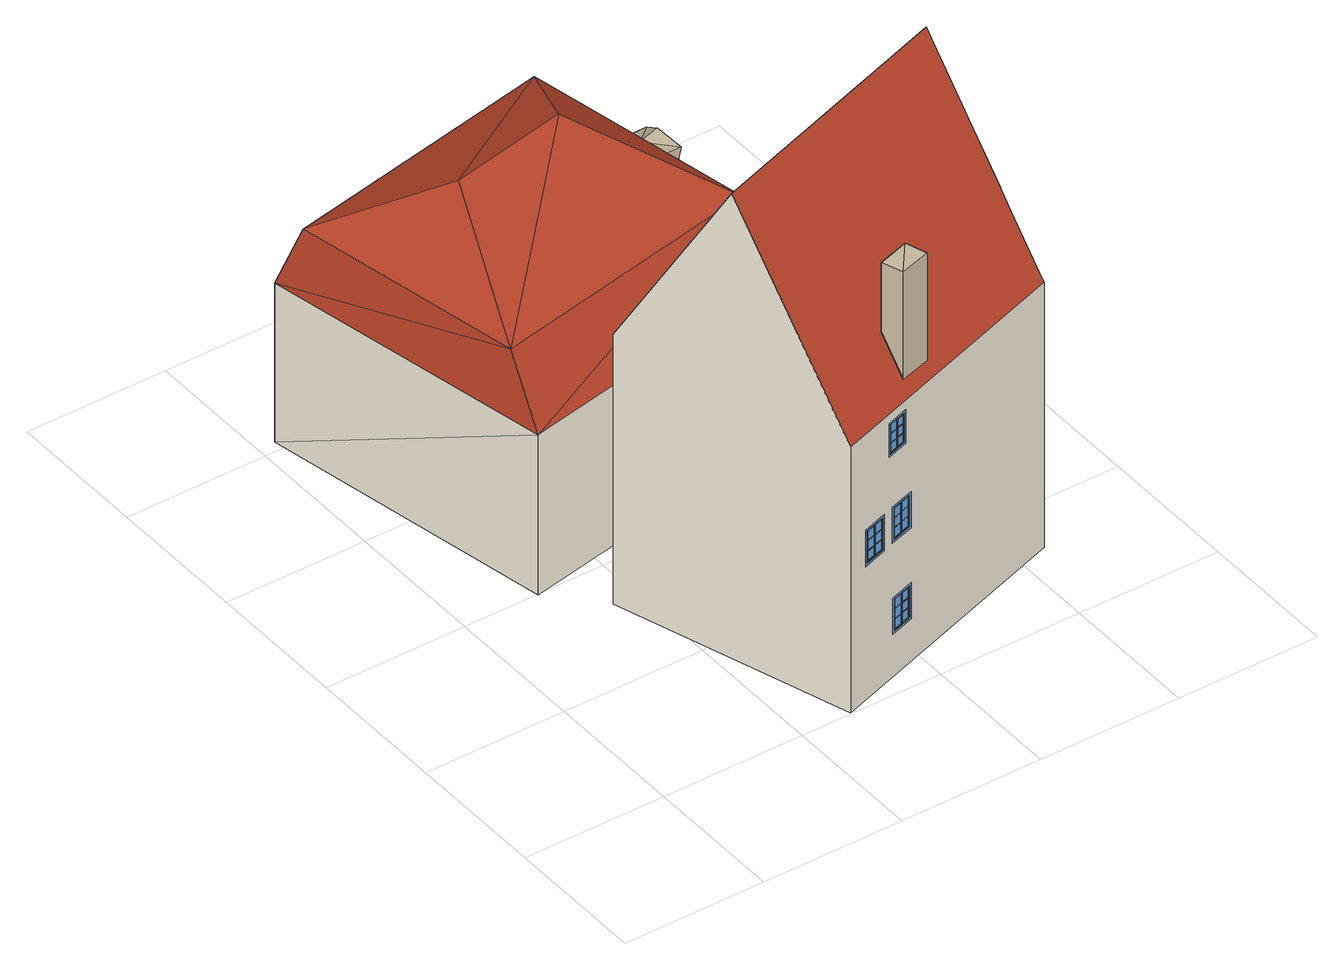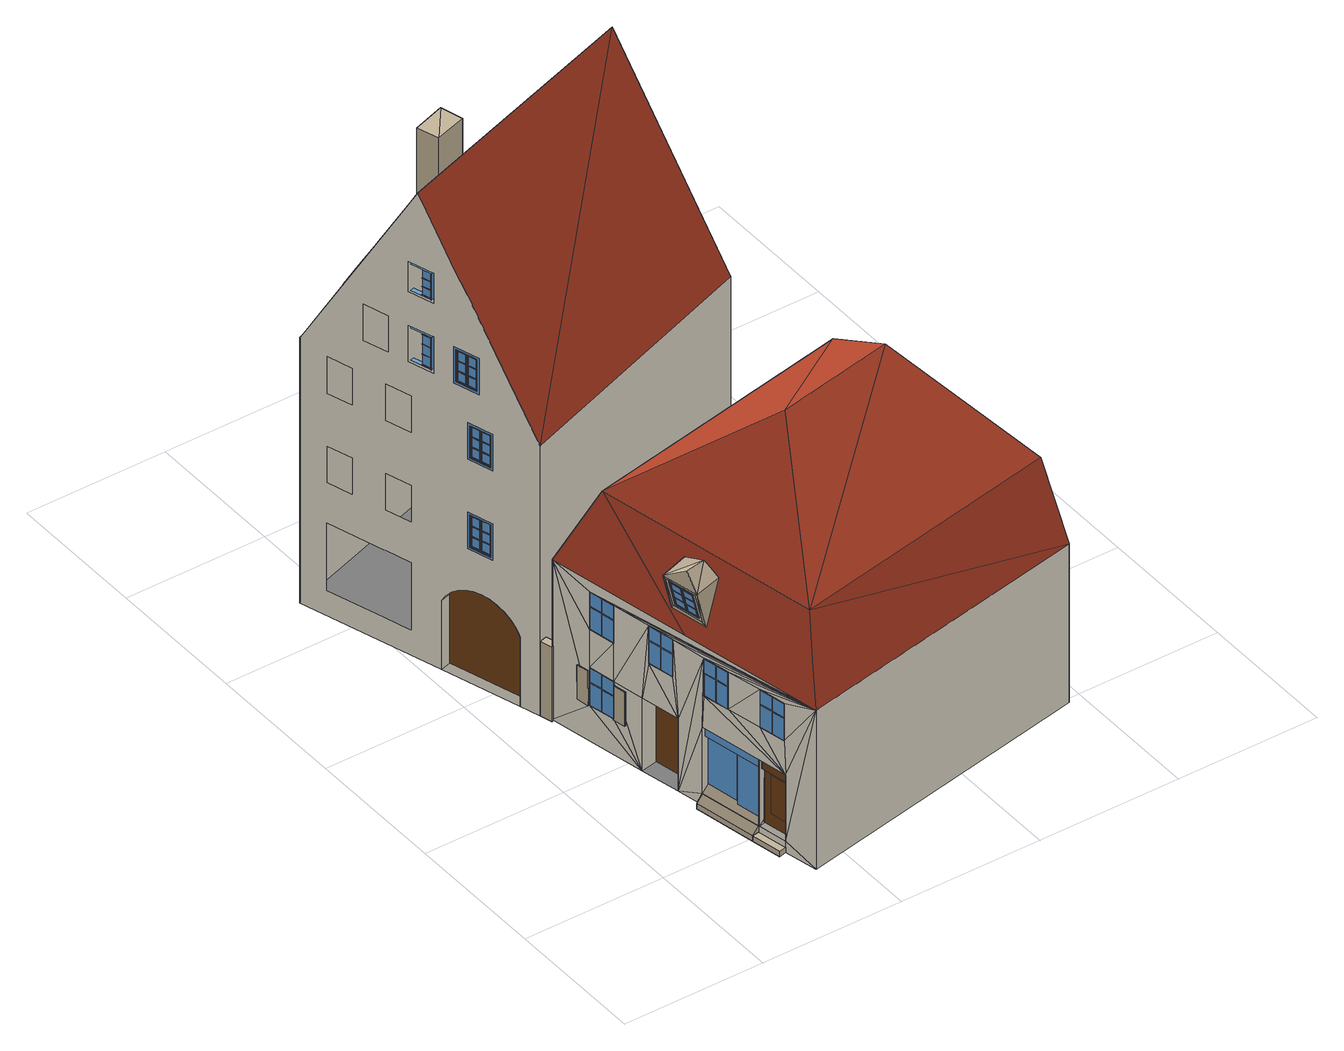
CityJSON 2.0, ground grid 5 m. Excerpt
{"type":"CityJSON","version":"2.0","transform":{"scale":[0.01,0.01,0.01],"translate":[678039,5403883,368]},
"CityObjects":{
"building1":{"type":"Building","attributes":{"name":"building","dataAvailable":"Sufficient","opendrive_identifier_modelDate":"13-06-17","opendrive_identifier_modelName":"892_SAVe_Ingolstadt","opendrive_identifier_modelVendor":"3D Mapping Solutions","opendrive_identifier_roadObjectName":"building","opendrive_identifier_sourceFileName":"2019-11-29_SAVe_Ingolstadt_Prio5","opendrive_roadObject_dynamic":"false","opendrive_roadObject_orientation":"none","opendrive_roadObject_type":"BUILDING","opendrive_road_length":"211.9635830812","opendrive_road_rule":"RIGHTHANDTRAFFIC","measuredHeight":17.3},"children":["building1-1","building1-2"],"geometry":[{"type":"MultiSurface","lod":"3","boundaries":[[[0,1,2,3,4]],[[5,6,7,8]],[[9,7,6,10]],[[11,12,13,14]],[[15,16,17,18]],[[19,20,21,22]],[[23,17,16,24]],[[25,13,12,26]],[[27,21,20,28]],[[22,21,29,30]],[[31,32,20,19]],[[14,13,33,34]],[[35,36,12,11]],[[37,38,16,15]],[[18,17,39,40]],[[13,33,36,12]],[[20,21,29,32]],[[16,17,39,38]],[[26,12,36,41]],[[42,39,17,23]],[[43,29,21,27]],[[24,16,38,44]],[[28,20,32,45]],[[46,33,13,25]],[[47,48,49,50],[46,25,26,41],[23,24,44,42],[27,28,45,43]],[[40,39,38,37]],[[34,33,36,35]],[[30,29,32,31]],[[45,32,29,43]],[[44,38,39,42]],[[41,36,33,46]],[[8,7,51,52]],[[53,54,6,5]],[[6,7,51,54],[49,48,47,50],[55,56,57,58]],[[59,51,7,9]],[[10,6,54,60]],[[61,62,63,64],[10,60,59,9]],[[65,66,67,68]],[[69,70,71,72]],[[73,74,75,76]],[[77,75,74,78]],[[79,67,66,80]],[[81,71,70,82]],[[76,75,83,84]],[[68,67,85,86]],[[72,71,87,88]],[[89,90,70,69]],[[91,92,66,65]],[[93,94,74,73]],[[71,87,90,70]],[[66,67,85,92]],[[74,75,83,94]],[[82,70,90,95]],[[80,66,92,96]],[[78,74,94,97]],[[98,83,75,77]],[[99,87,71,81]],[[100,85,67,79]],[[57,56,55,58],[99,81,82,95],[77,78,97,98],[79,80,96,100]],[[84,83,94,93]],[[86,85,92,91]],[[88,87,90,89]],[[97,94,83,98]],[[96,92,85,100]],[[95,90,87,99]],[[52,51,54,53]],[[60,54,51,59]],[[101,102,103,104]],[[105,103,102,106]],[[107,108,109,110]],[[111,112,113,114]],[[115,116,117,118]],[[119,113,112,120]],[[121,109,108,122]],[[123,117,116,124]],[[125,126,127,128]],[[129,127,126,130]],[[118,117,131,132]],[[133,134,116,115]],[[110,109,135,136]],[[137,138,108,107]],[[139,140,112,111]],[[114,113,141,142]],[[109,135,138,108]],[[116,117,131,134]],[[112,113,141,140]],[[122,108,138,143]],[[120,112,140,144]],[[124,116,134,145]],[[146,141,113,119]],[[147,131,117,123]],[[148,135,109,121]],[[149,150,151,152],[148,121,122,143],[119,120,144,146],[123,124,145,147]],[[153,154,155,156]],[[157,155,154,158]],[[159,160,161,162]],[[163,164,165,166]],[[167,168,169,170]],[[171,165,164,172]],[[173,161,160,174]],[[175,169,168,176]],[[177,178,179,180]],[[181,182,183,184]],[[185,186,187,188]],[[189,183,182,190]],[[191,179,178,192]],[[193,187,186,194]],[[142,141,140,139]],[[136,135,138,137]],[[132,131,134,133]],[[145,134,131,147]],[[144,140,141,146]],[[143,138,135,148]],[[104,103,195,196]],[[197,198,102,101]],[[102,103,195,198],[151,150,149,152],[199,200,201,202]],[[106,102,198,203]],[[204,195,103,105]],[[205,206,207,208],[106,203,204,105]],[[209,210,211,212]],[[213,214,215,216]],[[217,218,219,220]],[[221,219,218,222]],[[223,211,210,224]],[[225,215,214,226]],[[170,169,227,228]],[[229,230,168,167]],[[162,161,231,232]],[[233,234,160,159]],[[235,236,164,163]],[[166,165,237,238]],[[161,231,234,160]],[[168,169,227,230]],[[164,165,237,236]],[[174,160,234,239]],[[240,237,165,171]],[[241,227,169,175]],[[172,164,236,242]],[[176,168,230,243]],[[244,231,161,173]],[[245,246,247,248],[244,173,174,239],[171,172,242,240],[175,176,243,241]],[[188,187,249,250]],[[180,179,251,252]],[[184,183,253,254]],[[255,256,186,185]],[[257,258,178,177]],[[259,260,182,181]],[[179,251,258,178]],[[186,187,249,256]],[[182,183,253,260]],[[192,178,258,261]],[[190,182,260,262]],[[194,186,256,263]],[[264,253,183,189]],[[265,249,187,193]],[[266,251,179,191]],[[267,268,269,270],[266,191,192,261],[189,190,262,264],[193,194,263,265]],[[271,272,214,213]],[[220,219,273,274]],[[275,276,210,209]],[[212,211,277,278]],[[216,215,279,280]],[[281,282,218,217]],[[215,279,272,214]],[[210,211,277,276]],[[218,219,273,282]],[[283,273,219,221]],[[226,214,272,284]],[[285,279,215,225]],[[224,210,276,286]],[[222,218,282,287]],[[288,277,211,223]],[[201,200,199,202],[285,225,226,284],[221,222,287,283],[223,224,286,288]],[[238,237,236,235]],[[232,231,234,233]],[[228,227,230,229]],[[243,230,227,241]],[[242,236,237,240]],[[239,234,231,244]],[[254,253,260,259]],[[252,251,258,257]],[[250,249,256,255]],[[263,256,249,265]],[[262,260,253,264]],[[261,258,251,266]],[[128,127,289,290]],[[291,292,126,125]],[[126,127,289,292],[247,246,245,248],[293,294,295,296]],[[297,298,299,300],[130,301,302,129]],[[302,289,127,129]],[[130,126,292,301]],[[156,155,303,304]],[[305,306,154,153]],[[154,155,303,306],[269,268,267,270],[307,308,309,310]],[[311,303,155,157]],[[158,154,306,312]],[[313,314,315,316],[158,312,311,157]],[[317,318,319,320]],[[321,322,323,324]],[[325,326,327,328]],[[329,327,326,330]],[[331,319,318,332]],[[333,323,322,334]],[[335,336,337,338]],[[339,340,341,342]],[[343,344,345,346]],[[347,345,344,348]],[[349,337,336,350]],[[351,341,340,352]],[[274,273,282,281]],[[278,277,276,275]],[[280,279,272,271]],[[287,282,273,283]],[[286,276,277,288]],[[284,272,279,285]],[[196,195,198,197]],[[203,198,195,204]],[[353,354,322,321]],[[328,327,355,356]],[[357,358,318,317]],[[320,319,359,360]],[[324,323,361,362]],[[363,364,326,325]],[[323,361,354,322]],[[318,319,359,358]],[[326,327,355,364]],[[365,355,327,329]],[[334,322,354,366]],[[367,361,323,333]],[[332,318,358,368]],[[330,326,364,369]],[[370,359,319,331]],[[295,294,293,296],[367,333,334,366],[329,330,369,365],[331,332,368,370]],[[371,372,340,339]],[[373,374,336,335]],[[375,376,344,343]],[[346,345,377,378]],[[338,337,379,380]],[[342,341,381,382]],[[341,381,372,340]],[[336,337,379,374]],[[344,345,377,376]],[[383,377,345,347]],[[352,340,372,384]],[[385,381,341,351]],[[350,336,374,386]],[[348,344,376,387]],[[388,379,337,349]],[[309,308,307,310],[385,351,352,384],[347,348,387,383],[349,350,386,388]],[[356,355,364,363]],[[360,359,358,357]],[[362,361,354,353]],[[369,364,355,365]],[[368,358,359,370]],[[366,354,361,367]],[[378,377,376,375]],[[380,379,374,373]],[[382,381,372,371]],[[387,376,377,383]],[[386,374,379,388]],[[384,372,381,385]],[[290,289,292,291]],[[301,292,289,302]],[[304,303,306,305]],[[312,306,303,311]],[[389,390,391,392]],[[1,393,394,2]],[[395,396,0,4],[314,313,316,315],[62,61,64,63],[208,207,206,205],[297,300,299,298]],[[397,3,2,394,393]],[[397,398,399,400,401,395,4,3]],[[402,403,404,405,406,407,408,409,410,411,1,0,396],[389,392,391,390]],[[393,1,411,412,413,414,415,416,417]],[[399,418,419,420,421,422,423,424,425,426,427,428,429,430,400]],[[399,398,431,432,418,433]],[[432,434,419,418]],[[434,435,420,419]],[[435,436,421,420]],[[436,437,422,421]],[[437,438,423,422]],[[438,439,424,423]],[[398,401,400,399]],[[439,440,425,424]],[[440,441,426,425]],[[441,442,427,426]],[[442,443,428,427]],[[443,444,429,428]],[[444,445,430,429]],[[401,400,446,430,445,447]],[[448,449,450,451]],[[452,453,454,455]],[[456,457,449,448]],[[458,459,453,452]],[[451,450,460,461]],[[455,454,462,463]],[[464,465,466,467]],[[461,460,457,456]],[[463,462,459,458]],[[467,466,468,469]],[[470,471,465,464]],[[469,468,471,470]],[[472,473,474,475]],[[476,477,478,479]],[[475,474,480,481]],[[479,478,482,483]],[[484,485,473,472]],[[486,487,477,476]],[[488,489,490,491]],[[492,493,494,495]],[[496,497,498,499]],[[500,501,502,503]],[[504,505,506,507]],[[508,509,510,511]],[[499,498,512,513]],[[514,515,489,488]],[[495,494,516,517]],[[518,519,493,492]],[[520,521,497,496]],[[491,490,522,523]],[[511,510,524,525]],[[526,527,501,500]],[[507,506,528,529]],[[530,531,505,504]],[[532,533,509,508]],[[503,502,534,535]],[[517,516,519,518]],[[513,512,521,520]],[[523,522,515,514]],[[529,528,531,530]],[[525,524,533,532]],[[535,534,527,526]],[[536,537,538,539]],[[540,541,542,543]],[[544,545,546,547]],[[548,549,550,551]],[[552,553,554,555]],[[556,557,558,559]],[[560,561,562,563]],[[564,565,566,567]],[[568,569,570,571]],[[572,573,545,544]],[[574,575,541,540]],[[576,577,537,536]],[[578,579,557,556]],[[580,581,553,552]],[[582,583,549,548]],[[547,546,584,585]],[[543,542,586,587]],[[539,538,588,589]],[[559,558,590,591]],[[555,554,592,593]],[[551,550,594,595]],[[587,586,575,574]],[[589,588,577,576]],[[585,584,573,572]],[[593,592,581,580]],[[595,594,583,582]],[[591,590,579,578]],[[571,570,596,597]],[[598,599,561,560]],[[567,566,600,601]],[[602,603,565,564]],[[604,605,569,568]],[[563,562,606,607]],[[608,609,610,611]],[[612,613,614,615]],[[616,617,618,619]],[[601,600,603,602]],[[597,596,605,604]],[[607,606,599,598]],[[620,621,617,616]],[[619,618,622,623]],[[624,625,613,612]],[[615,614,626,627]],[[611,610,628,629]],[[630,631,609,608]],[[627,626,625,624]],[[629,628,631,630]],[[623,622,621,620]],[[632,633,634,635]],[[636,637,638,639]],[[640,641,642,643]],[[644,645,646,647]],[[648,649,650,651]],[[652,653,654,655]],[[643,642,656,657]],[[658,659,633,632]],[[639,638,660,661]],[[662,663,637,636]],[[664,665,641,640]],[[635,634,666,667]],[[655,654,668,669]],[[670,671,645,644]],[[651,650,672,673]],[[674,675,649,648]],[[676,677,653,652]],[[647,646,678,679]],[[521,497,498,512]],[[516,519,493,494]],[[522,515,489,490]],[[533,509,510,524]],[[528,531,505,506]],[[534,527,501,502]],[[584,573,545,546]],[[588,577,537,538]],[[590,579,557,558]],[[594,583,549,550]],[[575,541,542,586]],[[581,553,554,592]],[[605,569,570,596]],[[600,603,565,566]],[[606,599,561,562]],[[625,613,614,626]],[[622,621,617,618]],[[628,631,609,610]],[[660,663,637,638]],[[666,659,633,634]],[[672,675,649,650]],[[678,671,645,646]],[[665,641,642,656]],[[677,653,654,668]],[[680,490,489,681]],[[682,494,493,683]],[[684,498,497,685]],[[686,502,501,687]],[[688,506,505,689]],[[690,510,509,691]],[[681,489,515,692]],[[693,512,498,684]],[[685,497,521,694]],[[695,516,494,682]],[[696,522,490,680]],[[683,493,519,697]],[[687,501,527,698]],[[699,524,510,690]],[[691,509,533,700]],[[701,528,506,688]],[[702,534,502,686]],[[689,505,531,703]],[[692,515,522,696]],[[697,519,516,695]],[[694,521,512,693]],[[698,527,534,702]],[[703,531,528,701]],[[700,533,524,699]],[[704,546,545,705]],[[706,538,537,707]],[[708,542,541,709]],[[710,558,557,711]],[[712,550,549,713]],[[714,554,553,715]],[[716,562,561,717]],[[718,566,565,719]],[[720,570,569,721]],[[722,586,542,708]],[[707,537,577,723]],[[705,545,573,724]],[[725,588,538,706]],[[726,584,546,704]],[[709,541,575,727]],[[728,592,554,714]],[[713,549,583,729]],[[711,557,579,730]],[[731,594,550,712]],[[732,590,558,710]],[[715,553,581,733]],[[717,561,599,734]],[[735,596,570,720]],[[721,569,605,736]],[[737,600,566,718]],[[738,606,562,716]],[[719,565,603,739]],[[723,577,588,725]],[[727,575,586,722]],[[724,573,584,726]],[[729,583,594,731]],[[733,581,592,728]],[[730,579,590,732]],[[734,599,606,738]],[[739,603,600,737]],[[736,605,596,735]],[[740,618,617,741]],[[742,610,609,743]],[[744,614,613,745]],[[746,626,614,744]],[[743,609,631,747]],[[741,617,621,748]],[[749,628,610,742]],[[750,622,618,740]],[[745,613,625,751]],[[747,631,628,749]],[[751,625,626,746]],[[748,621,622,750]],[[752,634,633,753]],[[754,638,637,755]],[[756,642,641,757]],[[758,646,645,759]],[[760,650,649,761]],[[762,654,653,763]],[[753,633,659,764]],[[757,641,665,765]],[[755,637,663,766]],[[759,645,671,767]],[[763,653,677,768]],[[761,649,675,769]],[[770,656,642,756]],[[771,772,773,774],[685,694,693,684],[692,696,680,681],[697,695,682,683]],[[775,776,777,778],[691,700,699,690],[698,702,686,687],[703,701,688,689]],[[460,457,449,450],[779,780,781,782],[773,772,771,774]],[[462,459,453,454],[783,784,785,786],[777,776,775,778]],[[781,780,779,782],[709,727,722,708],[723,725,706,707],[724,726,704,705]],[[785,784,783,786],[715,733,728,714],[729,731,712,713],[730,732,710,711]],[[787,788,789,790],[721,736,735,720],[734,738,716,717],[739,737,718,719]],[[468,471,465,466],[791,792,793,794],[789,788,787,790]],[[793,792,791,794],[745,751,746,744],[747,749,742,743],[748,750,740,741]],[[795,450,449,796]],[[797,454,453,798]],[[796,449,457,799]],[[800,460,450,795]],[[798,453,459,801]],[[802,462,454,797]],[[803,466,465,804]],[[799,457,460,800]],[[801,459,462,802]],[[805,468,466,803]],[[804,465,471,806]],[[806,471,468,805]],[[807,474,473,808]],[[809,478,477,810]],[[811,812,813,814],[800,795,796,799]],[[815,816,817,818],[802,797,798,801]],[[819,820,821,822],[805,803,804,806]],[[393,417,416,415,414,413,412,411,410,409,408,407,406,405,404,403,402,396,395,401,447,445,444,443,442,441,440,439,438,437,436,435,434,432,431,398,397],[823,824,825,826],[827,828,829,830],[831,832,833,834],[822,821,820,819],[814,813,812,811],[816,815,818,817],[835,836,837,838],[839,840,841,842],[843,844,845,846],[847,848,849,850],[851,852,853,854,855,856,857,858,859,860]]],"semantics":{"surfaces":[{"type":"WallSurface"},{"type":"Window","_cityeditor_layer":"Unclassified.LoD3"},{"type":"RoofSurface"},{"type":"GroundSurface"},{"type":"Door","_cityeditor_layer":"Unclassified.LoD3"},{"type":"OuterCeilingSurface"},{"type":"OuterFloorSurface"}],"values":[0,1,1,1,1,1,1,1,1,1,1,1,1,1,1,1,1,1,1,1,1,1,1,1,1,1,1,1,1,1,1,1,1,1,1,1,1,1,1,1,1,1,1,1,1,1,1,1,1,1,1,1,1,1,1,1,1,1,1,1,1,1,1,1,1,1,1,1,1,1,1,1,1,1,1,1,1,1,1,1,1,1,1,1,1,1,1,1,1,1,1,1,1,1,1,1,1,1,1,1,1,1,1,1,1,1,1,1,1,1,1,1,1,1,1,1,1,1,1,1,1,1,1,1,1,1,1,1,1,1,1,1,1,1,1,1,1,1,1,1,1,1,1,1,1,1,1,1,1,1,1,1,1,1,1,1,1,1,1,1,1,1,1,1,1,1,1,1,1,1,1,1,1,1,1,1,1,1,1,1,1,1,1,1,1,1,1,1,1,1,1,1,1,1,1,1,1,1,1,1,1,1,1,1,1,1,1,1,1,1,1,1,1,1,1,1,1,1,1,1,1,1,1,1,1,1,1,1,1,1,1,1,1,1,1,1,1,1,1,1,1,1,1,1,1,1,1,1,1,1,1,1,1,1,1,1,1,1,1,1,1,1,1,1,1,2,2,0,0,3,2,2,4,0,5,5,5,5,5,5,6,5,5,5,5,5,5,0,1,1,1,1,1,1,1,1,1,1,1,1,1,1,1,1,1,1,1,1,1,1,1,1,1,1,1,1,1,1,1,1,1,1,1,1,1,1,1,1,1,1,1,1,1,1,1,1,1,1,1,1,1,1,1,1,1,1,1,1,1,1,1,1,1,1,1,1,1,1,1,1,1,1,1,1,1,1,1,1,1,1,1,1,1,1,1,1,1,1,1,1,1,1,1,1,1,1,1,1,1,1,1,1,1,1,1,1,1,1,1,1,1,1,1,1,1,1,1,1,1,1,1,1,1,1,1,1,1,1,1,1,1,1,1,1,1,1,1,1,1,1,1,1,1,1,1,1,1,1,1,1,1,1,1,1,1,1,1,1,1,1,1,1,1,1,1,1,1,1,1,1,1,1,1,1,1,1,1,1,1,1,1,1,1,1,1,1,1,1,1,1,1,1,1,1,1,1,1,1,1,1,1,1,1,1,1,1,1,1,1,1,1,1,1,1,1,1,1,1,1,1,1,1,1,1,1,1,1,1,1,1,1,1,1,1,1,1,1,1,1,1,1,0]}}]},
"building1-1":{"type":"BuildingInstallation","attributes":{"_cityeditor_layer":"Unclassified.LoD3","relationToConstruction":"outside"},"parents":["building1"],"geometry":[{"type":"MultiSurface","lod":"3","boundaries":[[[389,861,862,392]],[[862,863,391,392]],[[390,391,863,864]],[[864,861,389,390]],[[863,861,864]],[[861,863,862]]]}]},
"building1-2":{"type":"BuildingInstallation","attributes":{"_cityeditor_layer":"Unclassified.LoD3","relationToConstruction":"outside"},"parents":["building1"],"geometry":[{"type":"MultiSurface","lod":"3","boundaries":[[[865,866,397,867]],[[868,869,870,871]],[[866,865,869,868]],[[867,397,871,870]],[[865,867,870,869]],[[866,868,871,397]]]}]},
"building2":{"type":"Building","attributes":{"dataAvailable":"Sufficient","measuredHeight":11.6},"children":["building2-1","building2-2","building2-3","building2-4","building2-5"],"geometry":[{"type":"MultiSurface","lod":"3","boundaries":[[[872,873,874]],[[873,875,874]],[[876,872,874]],[[875,876,874]],[[872,876,877]],[[872,877,878]],[[876,875,877]],[[879,877,875,880]],[[872,881,873]],[[873,881,875]],[[878,881,872]],[[881,878,882]],[[883,881,882]],[[881,883,879,880,875]],[[884,885,886,887]],[[888,889,885]],[[885,890,886,891]],[[890,885,889,888]],[[886,887,892,893]],[[894,877,895]],[[896,885,891,886,893]],[[886,885,891]],[[896,897,884,885]],[[898,899,900]],[[901,902,903,904]],[[890,893,886]],[[882,878,905,906]],[[907,879,908]],[[909,879,910]],[[910,879,907]],[[910,911,912]],[[913,914,915]],[[913,879,914]],[[916,879,917]],[[908,879,916]],[[907,918,919]],[[920,908,921]],[[922,879,909]],[[923,879,922]],[[914,879,924]],[[916,925,926]],[[927,928,929]],[[894,878,877]],[[878,894,905]],[[893,930,914,924,887,886]],[[930,931,932,914]],[[911,933,934,904]],[[935,936,937,938,939,940]],[[901,904,941,942,938]],[[884,943,935,936,942,885]],[[940,944,943,935]],[[942,936,937,938]],[[941,900,899,942]],[[898,945,942,941,900]],[[942,945,946,888,889,885]],[[904,903,936,942,899,900,947]],[[904,947,900,899,942,941]],[[896,885,889]],[[884,943,944,948,896,897]],[[914,933,915]],[[949,948,944]],[[950,919,951,952]],[[921,953,954,955]],[[877,879,913,894]],[[915,933,950]],[[929,917,882]],[[926,908,916]],[[921,908,926]],[[953,921,926]],[[919,910,907]],[[918,920,919]],[[956,912,924]],[[921,919,920]],[[957,958,924]],[[924,912,911]],[[911,910,950]],[[958,956,924]],[[958,922,956]],[[926,959,953]],[[879,882,917]],[[924,879,957]],[[950,910,919]],[[956,922,909]],[[957,879,923]],[[926,925,928]],[[959,927,953]],[[925,929,928]],[[953,927,906]],[[882,906,927]],[[929,882,927]],[[911,950,933]],[[954,952,951,955]],[[897,896,893,892]],[[890,888,948,949,960,961,962,963,931,930,893],[964,965,966,967]],[[884,897,892,887]],[[965,964,967,966]],[[968,949,948,888,946,945]],[[898,969,970,971]],[[934,970,969,947,904]],[[902,901,938,937]],[[903,902,937,936]],[[972,973,974,975]],[[976,977,978,979]],[[980,981,982,983]],[[925,916,917,929],[974,973,972,975],[978,977,976,979],[984,985,986,987],[980,983,982,981]],[[984,987,986,985]],[[988,989,990,991]],[[992,993,994,995]],[[996,997,998,999]],[[957,923,922,958],[990,989,988,991],[994,993,992,995],[1000,1001,1002,1003],[996,999,998,997]],[[1000,1003,1002,1001]],[[1004,1005,1006,1007]],[[1008,1009,1010,1011]],[[1012,1013,1014,1015]],[[918,907,908,920],[1006,1005,1004,1007],[1010,1009,1008,1011],[1016,1017,1018,1019],[1012,1015,1014,1013]],[[1016,1019,1018,1017]],[[1020,1021,1022,1023]],[[1024,1025,1026,1027]],[[1028,1029,1030,1031]],[[1032,1033,1034,1035],[1022,1021,1020,1023],[1026,1025,1024,1027],[1036,1037,1038,1039],[1028,1031,1030,1029]],[[1036,1039,1038,1037]],[[1040,1041,1042,1043]],[[1044,1045,1046,1047]],[[1048,1049,1050,1051]],[[959,926,928,927],[1042,1041,1040,1043],[1046,1045,1044,1047],[1052,1053,1054,1055],[1048,1051,1050,1049]],[[1052,1055,1054,1053]],[[1056,1057,1058,1059]],[[1060,1061,1062,1063]],[[1064,1057,1058,1065],[1066,1067,1068,1069],[1070,1071,1072,1073]],[[1068,1067,1066,1069],[1074,1075,1076,1077],[1078,1079,1080,1081],[1082,1083,1061,1084]],[[1085,1086,1087,1088]],[[1089,1090,1091,1092]],[[1093,1094,1095,1096]],[[1097,1098,1090,1089]],[[1099,1100,1101,1102]],[[1103,1104,1105,1106]],[[1107,1105,1104,1108]],[[1102,1101,1109]],[[1106,1105,1110,1111]],[[1112,1087,1086,1113]],[[1109,1101,1100,1114]],[[1063,1062,1115,1116]],[[1114,1100,1099]],[[1117,1118,1119,1120]],[[1120,1119,1121,1122]],[[1123,1124,1061,1060]],[[1125,1126,1098,1097]],[[1072,1071,1070,1073],[1113,1127,1128,1112],[1102,1109,1114,1099],[1106,1111,1129,1103]],[[1095,1086,1087,1094]],[[1129,1130,1104,1103]],[[1110,1105,1104,1130]],[[1131,1065,1058,1132]],[[1122,1121,1133,1134]],[[1074,1098,1126,1075]],[[1078,1121,1119,1079]],[[1079,1119,1118,1080]],[[1126,1098,1090,1091]],[[1128,1094,1087,1112]],[[1083,1062,1061]],[[1081,1133,1121,1078]],[[1061,1124,1084]],[[1119,1121,1133,1118]],[[1080,1118,1133,1081]],[[1082,1115,1062,1083]],[[1084,1124,1115,1082]],[[1076,1091,1090,1077]],[[1062,1115,1124,1061]],[[1075,1126,1091,1076]],[[1111,1110,1130,1129]],[[1127,1095,1094,1128]],[[1113,1086,1095,1127]],[[1077,1090,1098,1074]],[[1135,1057,1064,1136]],[[1088,1087,1094,1093]],[[1137,1114,1109,1138]],[[1136,1064,1065,1131]],[[1132,1058,1057,1135]],[[1138,1109,1101,1139]],[[1140,1100,1114,1137]],[[1141,1130,1110,1142]],[[1092,1091,1126,1125]],[[1139,1101,1100,1140]],[[1116,1115,1124,1123]],[[1108,1104,1130,1141]],[[1096,1095,1086,1085]],[[1143,1064,1057,1056]],[[1142,1110,1105,1107]],[[1134,1133,1118,1117]],[[953,906,905,894,913,915,950]],[[919,921,955,951]],[[884,887,924,911,904,947,969,898,899,942,936,935,943,884,885]],[[949,944,914,962]]],"semantics":{"surfaces":[{"type":"RoofSurface","klumMaterialClass":"Ceramic","klumMaterialIndex":"D201","materialUncertainty":"0.3"},{"type":"RoofSurface"},{"type":"WallSurface"},{"type":"WallSurface","klumMaterialClass":"Plaster","klumMaterialIndex":"I203","materialUncertainty":"0.3"},{"type":"Door","klumMaterialClass":"Wood","klumMaterialIndex":"L001","_cityeditor_layer":"Unclassified.LoD3"},{"type":"Door","klumMaterialClass":"Wood","klumMaterialIndex":"L101","materialUncertainty":"0.3","paneMaterialClass":"Glass","_cityeditor_layer":"Unclassified.LoD3"},{"type":"Window","frameKlumMaterialClass":"Wood","frameKlumMaterialIndex":"L101","frameMaterialUncertainty":"0.3","paneMaterialClass":"Glass"},{"type":"Window","frameKlumMaterialClass":"Wood","frameKlumMaterialIndex":"L001","frameMaterialUncertainty":"0.3","paneMaterialClass":"Glass"},{"type":"Window","frameKlumMaterialClass":"Wood","frameKlumMaterialIndex":"L001","frameMaterialUncertainty":"0.3","paneMaterialClass":"Glass","_cityeditor_layer":"Unclassified.LoD3"},{"type":"GroundSurface","klumMaterialClass":"Concrete","klumMaterialIndex":"E304","materialUncertainty":"0.3"},{"type":"OuterCeilingSurface"},{"type":"OuterFloorSurface"}],"values":[0,0,0,0,1,1,0,0,0,0,0,0,0,0,2,2,2,2,2,2,2,2,2,2,2,2,2,2,2,2,2,2,2,2,2,2,2,2,2,2,2,2,2,2,2,2,2,2,2,2,2,2,2,2,2,2,2,2,2,2,2,3,3,3,3,3,3,3,3,3,3,3,3,3,3,3,3,3,3,3,3,3,3,3,3,3,3,3,3,3,3,4,5,5,5,5,6,6,6,6,6,7,7,7,7,7,7,7,7,7,7,7,7,7,7,7,7,7,7,7,7,7,7,7,7,7,8,8,8,8,8,8,8,8,8,8,8,8,8,8,8,8,8,8,8,8,8,8,8,8,8,8,8,8,8,8,8,8,8,8,8,8,8,8,8,8,8,8,8,8,8,8,8,8,8,8,8,8,8,8,8,8,8,8,8,8,8,8,9,10,10,11]}}]},
"building2-1":{"type":"BuildingInstallation","attributes":{"klumMaterialClass":"Wood","klumMaterialIndex":"L101","materialUncertainty":"0.3","_cityeditor_layer":"Unclassified.LoD3","relationToConstruction":"outside"},"parents":["building2"],"geometry":[{"type":"MultiSurface","lod":"3","boundaries":[[[1144,1145,1146,1147]],[[1148,1149,1150,1151]],[[1149,1148,1145,1144]],[[1150,1149,1144,1147]],[[1151,1150,1147,1146]],[[1148,1151,1146,1145]]]}]},
"building2-2":{"type":"BuildingInstallation","attributes":{"klumMaterialClass":"Wood","klumMaterialIndex":"L101","materialUncertainty":"0.3","_cityeditor_layer":"Unclassified.LoD3","relationToConstruction":"outside"},"parents":["building2"],"geometry":[{"type":"MultiSurface","lod":"3","boundaries":[[[1152,1153,1154,1155]],[[1156,1157,1158,1159]],[[1159,1152,1155,1156]],[[1158,1153,1152,1159]],[[1157,1154,1153,1158]],[[1156,1155,1154,1157]]]}]},
"building2-3":{"type":"BuildingInstallation","attributes":{"klumMaterialClass":"Granite","klumMaterialIndex":"F106","_cityeditor_layer":"Unclassified.LoD3","relationToConstruction":"outside"},"parents":["building2"],"geometry":[{"type":"MultiSurface","lod":"3","boundaries":[[[1160,1161,1162,915]],[[1163,1160,915,1164]],[[1165,1163,1164,1166]],[[1161,1165,1166,1162]],[[1163,1165,1161,1160]],[[1166,1164,915,1162]]]}]},
"building2-4":{"type":"BuildingInstallation","attributes":{"materialUncertainty":"0.3","materialClass":"Metal","materialName":"Zinc","_cityeditor_layer":"Unclassified.LoD3","relationToConstruction":"outside"},"parents":["building2"],"geometry":[{"type":"MultiSurface","lod":"3","boundaries":[[[1167,1160,1163]],[[1167,1163,1168]],[[1168,1163,1165,1169]],[[1167,1168,1169,933]],[[1163,1160,940,1165]],[[1165,940,1170,934,933,1169]]]}]},
"building2-5":{"type":"BuildingInstallation","attributes":{"_cityeditor_layer":"Unclassified.LoD3","relationToConstruction":"outside"},"parents":["building2"],"geometry":[{"type":"MultiSurface","lod":"3","boundaries":[[[1171,1172,1173]],[[1174,1172,1175]],[[1176,1177,1178,1179],[1136,1131,1132,1135]],[[1180,1181,1177]],[[1176,1179,1174]],[[1171,1181,1182]],[[1172,1181,1173]],[[1183,1065,1064,1143]],[[1171,1175,1172]],[[1174,1180,1177,1176]],[[1059,1058,1065,1183]],[[1178,1177,1181]],[[1181,1172,1179,1178]],[[1172,1174,1179]],[[1180,1182,1181]],[[1181,1171,1173]]]}]}
},
"vertices":[
[679,5,1016],[548,419,1759],[417,833,1031],[417,833,30],[679,5,30],[755,47,651],[759,34,651],[759,34,531],[755,47,531],[760,33,531],[760,33,651],[761,41,647],[762,38,647],[762,38,611],[761,41,611],[761,41,609],[762,38,609],[762,38,573],[761,41,573],[761,41,571],[762,38,571],[762,38,535],[761,41,535],[763,36,573],[763,36,609],[763,36,611],[763,36,647],[763,36,535],[763,36,571],[793,48,535],[791,51,535],[791,51,571],[793,48,571],[793,48,611],[791,51,611],[791,51,647],[793,48,647],[791,51,609],[793,48,609],[793,48,573],[791,51,573],[793,46,647],[793,46,573],[793,46,535],[793,46,609],[793,46,571],[793,46,611],[761,35,534],[795,46,534],[795,46,648],[761,35,648],[832,59,531],[828,72,531],[828,72,651],[832,59,651],[830,58,648],[830,58,534],[797,47,534],[797,47,648],[833,57,531],[833,57,651],[752,30,524],[840,60,524],[840,60,659],[752,30,659],[797,53,571],[798,49,571],[798,49,535],[797,53,535],[797,53,647],[798,49,647],[798,49,611],[797,53,611],[797,53,609],[798,49,609],[798,49,573],[797,53,573],[798,47,573],[798,47,609],[798,47,535],[798,47,571],[798,47,611],[798,47,647],[828,59,573],[827,63,573],[828,59,535],[827,63,535],[828,59,611],[827,63,611],[827,63,647],[828,59,647],[827,63,571],[828,59,571],[827,63,609],[828,59,609],[829,58,647],[829,58,571],[829,58,609],[829,58,573],[829,58,611],[829,58,535],[866,84,973],[870,71,973],[870,71,862],[866,84,862],[870,70,862],[870,70,973],[871,78,969],[872,74,969],[872,74,936],[871,78,936],[871,78,934],[872,74,934],[872,74,901],[871,78,901],[871,78,899],[872,74,899],[872,74,866],[871,78,866],[873,72,901],[873,72,934],[873,72,936],[873,72,969],[873,72,866],[873,72,899],[882,90,652],[886,77,652],[886,77,533],[882,90,533],[887,75,533],[887,75,652],[900,83,866],[898,87,866],[898,87,899],[900,83,899],[900,83,936],[898,87,936],[898,87,969],[900,83,969],[898,87,934],[900,83,934],[900,83,901],[898,87,901],[900,82,969],[900,82,934],[900,82,899],[900,82,901],[900,82,866],[900,82,936],[872,72,864],[902,82,864],[902,82,971],[872,72,971],[883,90,313],[887,77,313],[887,77,194],[883,90,194],[888,75,194],[888,75,313],[888,84,648],[889,80,648],[889,80,612],[888,84,612],[888,84,610],[889,80,610],[889,80,575],[888,84,575],[888,84,573],[889,80,573],[889,80,537],[888,84,537],[890,78,575],[890,78,610],[890,78,612],[890,78,648],[890,78,537],[890,78,573],[889,84,309],[890,80,309],[890,80,273],[889,84,273],[889,84,271],[890,80,271],[890,80,235],[889,84,235],[889,84,234],[890,80,234],[890,80,198],[889,84,198],[891,78,235],[891,78,271],[891,78,273],[891,78,309],[891,78,198],[891,78,234],[935,93,862],[931,106,862],[931,106,973],[935,93,973],[933,93,971],[933,93,864],[904,83,864],[904,83,971],[936,92,973],[936,92,862],[864,67,855],[943,94,855],[943,94,981],[864,67,981],[903,89,899],[904,85,899],[904,85,866],[903,89,866],[903,89,969],[904,85,969],[904,85,936],[903,89,936],[903,89,934],[904,85,934],[904,85,901],[903,89,901],[905,83,901],[905,83,934],[905,83,866],[905,83,899],[905,83,936],[905,83,969],[920,90,537],[918,94,537],[918,94,573],[920,90,573],[920,90,612],[918,94,612],[918,94,648],[920,90,648],[918,94,610],[920,90,610],[920,90,575],[918,94,575],[920,88,648],[920,88,575],[920,88,537],[920,88,610],[920,88,573],[920,88,612],[888,78,535],[922,89,535],[922,89,650],[888,78,650],[921,90,198],[919,94,198],[921,90,273],[919,94,273],[921,90,235],[919,94,235],[919,94,234],[921,90,234],[919,94,309],[921,90,309],[919,94,271],[921,90,271],[921,89,309],[921,89,271],[921,89,234],[921,89,235],[921,89,198],[921,89,273],[889,78,196],[923,89,196],[923,89,310],[889,78,310],[930,98,969],[931,94,969],[931,94,901],[930,98,901],[930,98,899],[931,94,899],[931,94,866],[930,98,866],[931,94,936],[930,98,936],[930,98,934],[931,94,934],[932,92,901],[932,92,969],[932,92,936],[932,92,899],[932,92,934],[932,92,866],[959,101,533],[955,114,533],[955,114,652],[959,101,652],[957,101,650],[957,101,535],[924,89,535],[924,89,650],[879,73,525],[967,102,525],[967,102,660],[879,73,660],[960,100,652],[960,100,533],[960,102,194],[956,114,194],[956,114,313],[960,102,313],[958,101,310],[958,101,196],[925,90,196],[925,90,310],[961,100,194],[961,100,313],[880,73,186],[968,102,186],[968,102,321],[880,73,321],[924,96,573],[925,92,573],[925,92,537],[924,96,537],[924,96,648],[925,92,648],[925,92,612],[924,96,612],[924,96,610],[925,92,610],[925,92,575],[924,96,575],[925,90,575],[925,90,610],[925,90,537],[925,90,573],[925,90,612],[925,90,648],[924,96,234],[926,92,234],[926,92,198],[924,96,198],[924,96,309],[926,92,309],[926,92,273],[924,96,273],[924,96,271],[926,92,271],[926,92,235],[924,96,235],[926,90,235],[926,90,271],[926,90,198],[926,90,234],[926,90,273],[926,90,309],[954,106,648],[955,102,648],[955,102,575],[954,106,575],[954,106,573],[955,102,573],[955,102,537],[954,106,537],[955,102,612],[954,106,612],[954,106,610],[955,102,610],[956,100,575],[956,100,648],[956,100,612],[956,100,573],[956,100,610],[956,100,537],[955,106,309],[956,102,309],[955,106,234],[956,102,234],[955,106,271],[956,102,271],[956,102,235],[955,106,235],[956,102,198],[955,106,198],[956,102,273],[955,106,273],[957,100,235],[957,100,309],[957,100,273],[957,100,234],[957,100,271],[957,100,198],[959,129,1063],[1071,164,1060],[1046,241,1199],[935,206,1202],[1342,1161,1031],[1334,1159,1031],[1599,313,30],[1599,313,1016],[1342,1161,30],[1363,1091,30],[1327,1080,30],[1411,803,30],[1447,814,30],[1598,317,1023],[1598,318,1023],[1564,428,1221],[1553,466,1289],[1553,466,1290],[1536,521,1388],[1519,577,1487],[1515,591,1513],[1481,702,1711],[1473,729,1759],[1464,759,1709],[1432,864,1531],[1421,899,1473],[1389,1004,1296],[1375,1051,1216],[1343,1157,1038],[1327,1080,287],[1331,1065,313],[1337,1046,335],[1344,1023,353],[1352,998,366],[1360,970,375],[1369,942,377],[1377,913,375],[1386,886,366],[1394,860,353],[1401,837,335],[1406,818,313],[1411,803,287],[1363,1091,50],[1363,1091,287],[1327,1080,50],[1367,1076,313],[1373,1057,335],[1380,1034,353],[1388,1008,366],[1396,981,375],[1405,953,377],[1414,924,375],[1422,897,366],[1430,871,353],[1437,848,335],[1442,829,313],[1447,814,287],[1411,803,50],[1447,814,50],[1380,982,533],[1393,986,533],[1393,986,653],[1380,982,653],[1380,982,865],[1393,986,865],[1393,986,985],[1380,982,985],[1402,908,533],[1415,912,533],[1402,908,865],[1415,912,865],[1415,912,653],[1402,908,653],[1415,912,985],[1402,908,985],[1395,933,1124],[1408,937,1124],[1408,937,1244],[1395,933,1244],[1430,863,1244],[1417,859,1244],[1417,859,1124],[1430,863,1124],[1443,773,1124],[1456,777,1124],[1456,777,1244],[1443,773,1244],[1443,773,1384],[1456,777,1384],[1456,777,1481],[1443,773,1481],[1479,703,1244],[1466,699,1244],[1479,703,1481],[1466,699,1481],[1466,699,1124],[1479,703,1124],[1466,699,1384],[1479,703,1384],[1388,981,575],[1392,982,575],[1392,982,611],[1388,981,611],[1388,981,537],[1392,982,537],[1392,982,573],[1388,981,573],[1388,981,613],[1392,982,613],[1392,982,649],[1388,981,649],[1388,981,907],[1392,982,907],[1392,982,943],[1388,981,943],[1388,981,869],[1392,982,869],[1392,982,905],[1388,981,905],[1388,981,945],[1392,982,945],[1392,982,981],[1388,981,981],[1401,951,649],[1398,950,649],[1398,950,575],[1401,951,575],[1401,951,573],[1398,950,573],[1398,950,537],[1401,951,537],[1398,950,613],[1401,951,613],[1401,951,611],[1398,950,611],[1401,951,981],[1398,950,981],[1398,950,907],[1401,951,907],[1401,951,905],[1398,950,905],[1398,950,869],[1401,951,869],[1398,950,945],[1401,951,945],[1401,951,943],[1398,950,943],[1399,945,575],[1403,946,575],[1403,946,611],[1399,945,611],[1399,945,613],[1403,946,613],[1403,946,649],[1399,945,649],[1399,945,537],[1403,946,537],[1403,946,573],[1399,945,573],[1399,945,907],[1403,946,907],[1403,946,943],[1399,945,943],[1399,945,945],[1403,946,945],[1403,946,981],[1399,945,981],[1399,945,869],[1403,946,869],[1403,946,905],[1399,945,905],[1403,931,1166],[1407,932,1166],[1407,932,1202],[1403,931,1202],[1403,931,1128],[1407,932,1128],[1407,932,1164],[1403,931,1164],[1403,931,1203],[1407,932,1203],[1407,932,1239],[1403,931,1239],[1409,914,537],[1412,915,537],[1409,914,613],[1412,915,613],[1409,914,575],[1412,915,575],[1409,914,869],[1412,915,869],[1409,914,945],[1412,915,945],[1409,914,907],[1412,915,907],[1412,915,573],[1409,914,573],[1412,915,649],[1409,914,649],[1412,915,611],[1409,914,611],[1412,915,905],[1409,914,905],[1412,915,981],[1409,914,981],[1412,915,943],[1409,914,943],[1416,902,1239],[1413,901,1239],[1413,901,1166],[1416,902,1166],[1416,902,1164],[1413,901,1164],[1413,901,1128],[1416,902,1128],[1413,901,1203],[1416,902,1203],[1416,902,1202],[1413,901,1202],[1414,895,1166],[1418,896,1166],[1418,896,1202],[1414,895,1202],[1414,895,1203],[1418,896,1203],[1418,896,1239],[1414,895,1239],[1414,895,1128],[1418,896,1128],[1418,896,1164],[1414,895,1164],[1424,865,1128],[1427,866,1128],[1427,866,1164],[1424,865,1164],[1424,865,1203],[1427,866,1203],[1427,866,1239],[1424,865,1239],[1427,866,1202],[1424,865,1202],[1424,865,1166],[1427,866,1166],[1452,771,1166],[1456,773,1166],[1456,773,1202],[1452,771,1202],[1452,771,1128],[1456,773,1128],[1456,773,1164],[1452,771,1164],[1452,771,1203],[1456,773,1203],[1456,773,1239],[1452,771,1239],[1452,771,1418],[1456,773,1418],[1456,773,1447],[1452,771,1447],[1452,771,1387],[1456,773,1387],[1456,773,1416],[1452,771,1416],[1452,771,1449],[1456,773,1449],[1456,773,1478],[1452,771,1478],[1465,742,1239],[1461,741,1239],[1461,741,1166],[1465,742,1166],[1465,742,1164],[1461,741,1164],[1461,741,1128],[1465,742,1128],[1461,741,1203],[1465,742,1203],[1465,742,1202],[1461,741,1202],[1465,742,1478],[1461,741,1478],[1461,741,1418],[1465,742,1418],[1465,742,1416],[1461,741,1416],[1461,741,1387],[1465,742,1387],[1461,741,1449],[1465,742,1449],[1465,742,1447],[1461,741,1447],[1394,982,611],[1394,982,575],[1394,982,573],[1394,982,537],[1394,982,649],[1394,982,613],[1394,982,943],[1394,982,907],[1394,982,905],[1394,982,869],[1394,982,981],[1394,982,945],[1403,952,575],[1403,952,649],[1403,952,613],[1403,952,573],[1403,952,611],[1403,952,537],[1403,952,907],[1403,952,981],[1403,952,945],[1403,952,905],[1403,952,943],[1403,952,869],[1405,946,573],[1405,946,537],[1405,946,611],[1405,946,575],[1405,946,649],[1405,946,613],[1405,946,905],[1405,946,869],[1405,946,943],[1405,946,907],[1405,946,981],[1405,946,945],[1409,933,1202],[1409,933,1166],[1409,933,1164],[1409,933,1128],[1409,933,1239],[1409,933,1203],[1414,916,649],[1414,916,575],[1414,916,537],[1414,916,611],[1414,916,573],[1414,916,613],[1414,916,981],[1414,916,907],[1414,916,869],[1414,916,943],[1414,916,905],[1414,916,945],[1418,902,1166],[1418,902,1239],[1418,902,1203],[1418,902,1164],[1418,902,1202],[1418,902,1128],[1420,897,1164],[1420,897,1128],[1420,897,1202],[1420,897,1166],[1420,897,1239],[1420,897,1203],[1429,866,1239],[1429,866,1166],[1429,866,1128],[1429,866,1202],[1429,866,1164],[1429,866,1203],[1457,773,1202],[1457,773,1166],[1457,773,1164],[1457,773,1128],[1457,773,1239],[1457,773,1203],[1457,773,1447],[1457,773,1418],[1457,773,1416],[1457,773,1387],[1457,773,1478],[1457,773,1449],[1467,742,1166],[1467,742,1203],[1467,742,1128],[1467,742,1418],[1467,742,1449],[1467,742,1387],[1467,742,1239],[1404,950,536],[1393,984,536],[1393,984,650],[1404,950,650],[1404,950,868],[1393,984,868],[1393,984,982],[1404,950,982],[1404,948,650],[1404,948,536],[1415,914,536],[1415,914,650],[1404,948,982],[1404,948,868],[1415,914,868],[1415,914,982],[1419,901,1127],[1408,934,1127],[1408,934,1241],[1419,901,1241],[1419,899,1241],[1419,899,1127],[1430,865,1127],[1430,865,1241],[1395,987,653],[1395,987,533],[1395,987,985],[1395,987,865],[1417,913,533],[1417,913,653],[1417,913,865],[1417,913,985],[1410,937,1244],[1410,937,1124],[1432,863,1244],[1432,863,1124],[1458,777,1244],[1458,777,1124],[1458,777,1481],[1458,777,1384],[1419,905,525],[1392,994,525],[1392,994,660],[1419,905,660],[1419,905,857],[1392,994,857],[1392,994,993],[1419,905,993],[1434,856,1116],[1407,945,1116],[1407,945,1251],[1434,856,1251],[1504,625,1116],[1531,536,1116],[1531,536,1251],[1504,625,1251],[1483,696,1251],[1456,785,1251],[1456,785,1116],[1483,696,1116],[1456,785,1488],[1456,785,1377],[1483,696,1377],[1483,696,1488],[1480,705,993],[1480,705,857],[1507,616,857],[1507,616,993],[1570,410,993],[1543,498,993],[1543,498,857],[1570,410,857],[1507,616,660],[1480,705,660],[1480,705,525],[1507,616,525],[1543,498,525],[1570,410,525],[1570,410,660],[1543,498,660],[1570,408,123],[1570,408,373],[1508,612,373],[1507,615,373],[1481,701,373],[1480,705,373],[1480,705,123],[1481,701,123],[1507,615,123],[1508,612,123],
[959,129,1463],[935,206,1460],[1046,241,1460],[1071,164,1460],
[1304,1198,30],[1330,1205,30],[1315,1154,30],[1330,1205,306],[1304,1198,306],[1315,1154,306],[1342,1161,306],
[239,1099,890],[780,1609,1195],[357,1524,1194],[1052,2111,892],[77,1916,892],[54,2027,631],[260,989,630],[1121,2239,631],[1087,2175,762],[1214,1294,891],[1327,1202,630],[1224,1721,631],[1153,2015,327],[1141,2012,327],[1120,2115,327],[1133,2117,327],[1141,2012,304],[1141,2012,323],[1120,2115,304],[1121,2113,327],[1133,2117,287],[1120,2115,287],[55,2027,41],[54,2027,41],[1141,2012,287],[1153,2015,287],[1162,1904,327],[1146,1986,327],[1155,1942,327],[1185,1787,287],[1198,1790,287],[1198,1790,327],[1185,1787,327],[260,989,35],[1327,1202,35],[1233,1676,590],[1252,1581,590],[1190,1893,588],[1209,1798,588],[1210,1792,327],[1209,1798,448],[1121,2239,41],[1145,2120,81],[1145,2120,40],[1279,1444,590],[1298,1349,590],[1233,1676,450],[1229,1697,308],[1252,1581,450],[1257,1556,308],[1165,2019,590],[1146,2114,590],[1145,2120,327],[1279,1444,450],[1279,1444,308],[1298,1349,168],[1298,1349,308],[1298,1349,450],[1120,2115,103],[1120,2115,99],[1121,2115,80],[1210,1792,81],[1185,1787,103],[1166,2014,327],[1154,2012,327],[1154,2012,287],[1141,2009,287],[1141,2009,103],[1166,2014,81],[1143,1999,327],[1141,2009,327],[1165,2017,327],[1165,2017,81],[1162,1904,304],[1141,2009,304],[1172,1855,327],[1141,2012,103],[1141,2012,80],[1229,1697,38],[1170,1686,308],[1170,1686,38],[1257,1556,37],[1198,1544,37],[1198,1544,308],[1190,1893,448],[1146,2114,450],[1165,2019,450],[1279,1444,168],[1138,2026,80],[1137,2030,80],[1120,2115,80],[1120,2115,95],[1124,2099,127],[1136,2035,127],[1136,2035,269],[1124,2099,269],[1162,1904,80],[1163,1901,327],[1163,1901,103],[1162,1904,103],[1298,1351,588],[1298,1351,538],[1289,1394,538],[1289,1394,588],[1280,1442,452],[1280,1442,533],[1288,1399,533],[1288,1399,452],[1298,1351,452],[1289,1394,452],[1289,1394,533],[1298,1351,533],[1280,1442,588],[1280,1442,538],[1288,1399,538],[1289,1399,588],[1165,2021,588],[1165,2021,538],[1156,2064,538],[1156,2064,588],[1147,2112,452],[1147,2112,533],[1155,2069,533],[1155,2069,452],[1165,2021,452],[1156,2064,452],[1156,2064,533],[1165,2021,533],[1147,2112,588],[1147,2112,538],[1155,2069,538],[1155,2069,588],[1252,1583,588],[1252,1583,538],[1243,1626,538],[1243,1626,588],[1234,1673,452],[1234,1673,533],[1242,1631,533],[1242,1631,452],[1252,1583,452],[1243,1626,452],[1243,1626,533],[1252,1583,533],[1234,1673,588],[1234,1673,538],[1242,1631,538],[1242,1631,588],[1209,1801,584],[1209,1801,534],[1200,1843,534],[1200,1843,584],[1191,1891,449],[1191,1891,530],[1199,1848,530],[1199,1848,449],[1208,1801,449],[1200,1843,449],[1200,1843,530],[1208,1801,530],[1190,1893,447],[1190,1893,587],[1209,1798,587],[1209,1798,447],[1191,1891,585],[1191,1891,535],[1199,1848,534],[1199,1848,584],[1298,1352,306],[1298,1352,256],[1289,1394,256],[1289,1394,306],[1280,1442,170],[1280,1442,251],[1288,1399,251],[1288,1399,170],[1298,1352,170],[1289,1394,170],[1289,1394,251],[1298,1352,251],[1280,1442,306],[1280,1442,256],[1288,1399,256],[1288,1399,306],[1215,1668,714],[1220,1669,710],[1201,1764,710],[1196,1763,714],[1218,1715,746],[1220,1715,744],[1227,1676,744],[1226,1675,746],[1247,1675,811],[1228,1770,811],[1237,1721,809],[1212,1716,712],[1220,1672,712],[1246,1677,809],[1228,1767,809],[1202,1762,712],[1211,1718,712],[1236,1724,809],[1229,1717,777],[1237,1678,777],[1245,1679,808],[1237,1719,808],[1228,1676,745],[1236,1678,776],[1229,1717,776],[1221,1715,745],[1220,1674,713],[1228,1676,744],[1212,1714,713],[1218,1763,779],[1219,1763,778],[1227,1765,808],[1226,1764,810],[1235,1718,810],[1236,1718,808],[1244,1679,808],[1243,1679,810],[1233,1725,810],[1235,1725,808],[1227,1724,778],[1226,1723,779],[1227,1717,779],[1228,1717,778],[1211,1762,745],[1211,1761,746],[1219,1722,746],[1219,1722,745],[1203,1760,713],[1202,1760,714],[1210,1720,714],[1211,1720,713],[1209,1720,715],[1201,1759,715],[1227,1724,776],[1218,1722,744],[1219,1722,744],[1228,1765,808],[1220,1763,777],[1219,1763,776],[1219,1674,714],[1218,1674,715],[1226,1717,778],[1228,1717,776],[1236,1677,776],[1234,1677,778],[1228,1676,746],[1226,1676,747],[1210,1713,715],[1212,1714,714],[1235,1677,779],[1236,1678,778],[1228,1724,777],[1236,1725,808],[1211,1761,744],[1210,1761,744],[1229,1770,810],[1202,1764,709],[1220,1715,746],[1218,1715,747],[1221,1670,709],[1247,1675,810],[1217,1763,778],[1225,1723,778],[1217,1722,747],[1209,1761,747],[1209,1761,746],[1217,1721,746],[1242,1674,816],
[1300,1348,168],[1308,1303,168],[1308,1303,295],[1300,1347,296],[1311,1304,168],[1303,1348,168],[1303,1347,296],[1311,1303,295],
[1280,1446,168],[1280,1447,296],[1271,1491,296],[1271,1491,168],[1274,1491,168],[1274,1492,296],[1283,1448,296],[1283,1447,168],
[1166,2014,40],[1166,2014,58],[1145,2120,58],[1191,2019,38],[1170,2125,38],[1191,2019,58],[1170,2125,58],
[1210,1792,38],[1234,1797,38],[1234,1797,58],[1141,2010,103],
[1142,1706,864],[1255,1656,826],[1218,1724,869],[1218,1650,686],[1163,1639,843],[1221,1660,702],[1198,1774,702],[1228,1780,817],[1251,1666,817],[1191,1786,686],[1228,1792,826],[1140,1776,840],[1223,1769,816]
]}
